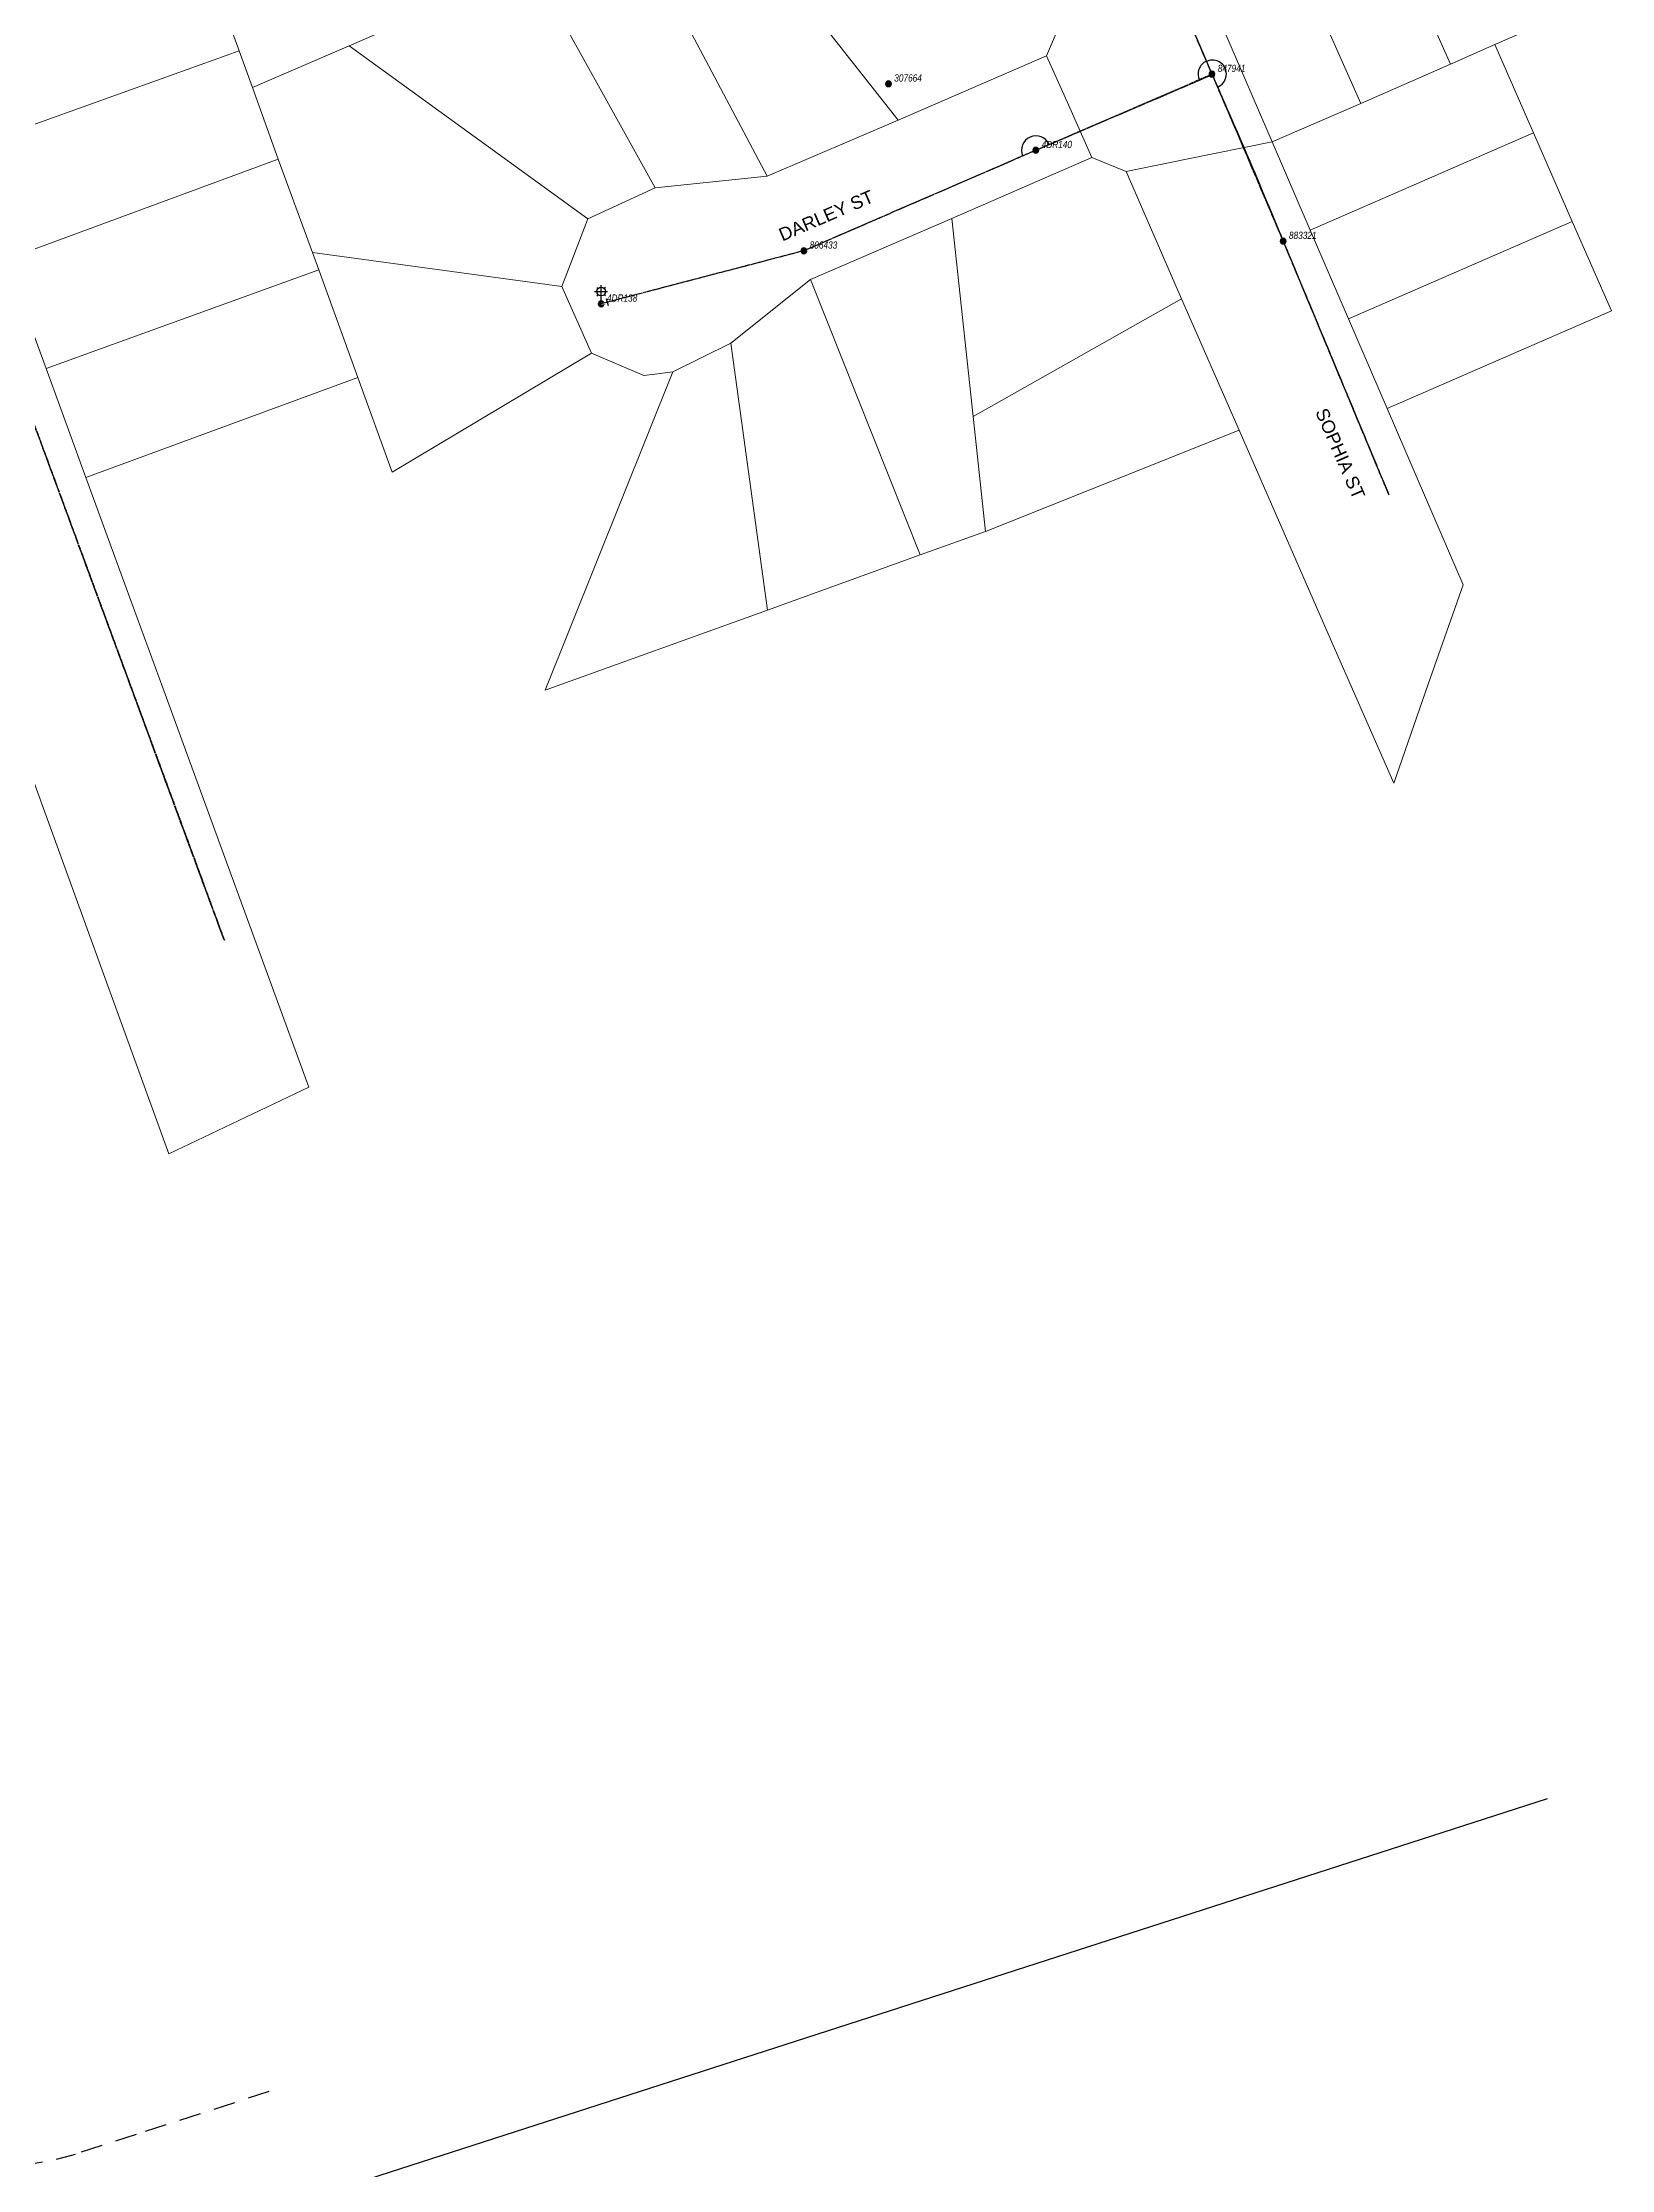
# Model space of a CAD drawing. Header units: metres. Extents: x 303058 to 305172, y 6169922 to 6171978.
# Drawn here: x 304035.9 to 304253.1, y 6170858.2 to 6171152.6 of the extents above; entities that cross this region are included whole.
import ezdxf
from ezdxf.enums import TextEntityAlignment as Align

# ---------------------------------------------------------------- set-up
doc = ezdxf.new("R2010")
doc.units = ezdxf.units.M
doc.linetypes.add('Cable Exist OH', pattern=[1, 1, 0])
doc.linetypes.add('Dash', pattern=[5, 3, -2])
doc.layers.get('0').update_dxf_attribs({"color": 6})
for name, color, linetype in [('_User PropBdy', 8, 'Continuous'), ('_User PropFOK', 9, 'Dash'), ('_User_NumPoleExist', 7, 'Continuous'), ('Equip_SP_SL_EXT', 8, 'Continuous'), ('Mains_HV_EXT', 7, 'Continuous'), ('Mains_LV_EXT', 7, 'Continuous'), ('Mains_SL_EXT', 7, 'Continuous'), ('SupportsOH_SP_TR_HV_LV_SL_EXT', 8, 'Continuous')]:
    doc.layers.add(name, color=color, linetype=linetype)
for name, color, linetype, lineweight in [('Cadastre Developer_SP_NEW', 2, 'Continuous', 5), ('Cadastre Land Parcels_SP_EXT', 8, 'Continuous', 5), ('Cadastre Road Names_SP_HV_LV_SL_EXT', 9, 'Continuous', 5), ('Cadastre Roads_SP_EXT', 7, 'Continuous', 5)]:
    doc.layers.add(name, color=color, linetype=linetype, lineweight=lineweight)
doc.styles.add('iecARIAL', font='arial.ttf', dxfattribs={"height": 2})
doc.styles.add('POLE_LABEL', font='ARIALNI.TTF')
doc.styles.get("Standard").update_dxf_attribs({"font": 'arial.ttf'})

# ---------------------------------------------------------------- blocks, each defined once
blk = doc.blocks.new('*U139')
for p, q in [((-2.25, 4.22), (2.25, 4.22)), ((-1.46, 5.68), (-1.06, 5.28)), ((-1.46, 2.76), (-1.06, 3.16)), ((0, 1.97), (0, 6.47)), ((0, 0), (0, 2.72)), ((1.46, 5.68), (1.06, 5.28)), ((1.46, 2.76), (1.06, 3.16))]:
    blk.add_line(p, q)
blk.add_circle((0, 4.22), 1.5)
at = {"style": 'iecARIAL', "flags": 9}
blk.add_attdef('ASSET_NUM', (1.5, 1.5), '', height=2.5, dxfattribs=at)
for tag, p, height, flags in [('OPERATING_VOLTAGE', (0.98, -1.65), 0.2, 9), ('ORIENTATION', (0.98, -1.85), 0.2, 9), ('OWNED_BY', (0.98, -2.05), 0.2, 9), ('STATE', (0.98, -2.25), 0.2, 9), ('CONSTRUCTED_VOLTAGE', (0.98, -0.65), 0.2, 9), ('CONTROL_TYPE', (0.98, -0.85), 0.2, 9), ('LANTERN_PURPOSE', (0.98, -1.05), 0.2, 9), ('LANTERN_TYPE', (0.98, -1.25), 0.2, 9), ('NO_PHASES', (0.98, -1.45), 0.2, 9), ('USAGE', (0.98, -2.45), 0.2, 9), ('CEXIST', (0.98, -2.65), 0.2, 9), ('CNEW', (0.98, -2.85), 0.2, 9), ('CNUMBER', (0.98, -3.05), 0.2, 9), ('CREMOVE', (0.98, -3.25), 0.2, 9), ('CREPLACE', (0.98, -3.45), 0.2, 9), ('LKINGHEIGHT', (0.98, -3.65), 0.2, 9), ('LBRACKET', (0.98, -3.85), 0.2, 9), ('LBRACKETVOCAB', (0.98, -4.05), 0.2, 9), ('LCATEGORY', (0.98, -4.25), 0.2, 9), ('LCHARGE1', (0.98, -4.45), 0.2, 9), ('LCHARGE1PERCENT', (0.98, -4.65), 0.2, 9), ('LCHARGE2', (0.98, -4.85), 0.2, 9), ('LCHARGE2PERCENT', (0.98, -5.05), 0.2, 9), ('LCHARGE3', (0.98, -5.25), 0.2, 9), ('LCHARGE3PERCENT', (0.98, -5.45), 0.2, 9), ('LEXIST', (0.98, -5.65), 0.2, 9), ('LLAMP', (0.98, -5.85), 0.2, 9), ('LLAMPVOCAB', (0.98, -6.05), 0.2, 9), ('LMAST', (0.98, -6.25), 0.2, 9), ('LMASTVOCAB', (0.98, -6.45), 0.2, 9), ('LNEW', (0.98, -6.65), 0.2, 9), ('LANTNUMBER', (0.98, -6.85), 0.2, 9), ('LOUTREACH', (0.98, -7.25), 0.2, 9), ('LOUTREACHVOCAB', (0.98, -7.45), 0.2, 9), ('LNUMBER', (2.18, -3.25), 2.5, 8), ('STREETNAME', (0.98, -9.25), 0.2, 9), ('SUBURB', (0.98, -9.45), 0.2, 1), ('LRATECODE', (0.98, -7.65), 0.2, 9), ('LREMOVE', (0.98, -7.85), 0.2, 9), ('LREPLACE', (0.98, -8.05), 0.2, 9), ('LTYPE', (0.98, -8.25), 0.2, 9), ('LTYPEVOCAB', (0.98, -8.45), 0.2, 9), ('LEGEND', (0.98, -8.65), 0.2, 9), ('LOCATION', (0.98, -8.85), 0.2, 9), ('NOTES', (0.98, -9.05), 0.2, 9)]:
    blk.add_attdef(tag, p, '', height=height, dxfattribs=dict(flags=flags))
blk = doc.blocks.new('POLE_EXT')
blk.add_hatch(color=256).paths.add_polyline_path([(-1, 0, 1), (1, 0, 1)])
blk.add_lwpolyline([(-1, 0, 1), (1, 0, 1)], format="xyb", close=True)
for tag, height, flags, p in [('pNumber', 2.5, 8, (-17.84, 2.07)), ('OWNED_BY', 0.2, 9, (1.35, -0.4)), ('SPECIAL_USE', 0.2, 9, (1.35, -0.8)), ('STATE', 0.2, 9, (1.35, -1)), ('cLV', 0.2, 9, (1.35, -1.4)), ('hDepth', 0.2, 9, (1.35, -1.6)), ('hDia', 0.2, 9, (1.35, -1.8)), ('cHV', 0.2, 9, (1.35, -2)), ('cLinedev', 0.2, 9, (1.35, -3.4)), ('pExisting', 0.2, 9, (1.35, -3.8)), ('pFooting', 0.2, 9, (1.35, -4.4)), ('pNew', 0.2, 9, (1.35, -4.6)), ('pRelocate', 0.2, 9, (1.35, -5)), ('pRemove', 0.2, 9, (1.35, -5.2)), ('pReplace', 0.2, 9, (1.35, -5.4)), ('pStay', 0.2, 9, (1.35, -5.6)), ('pType', 0.2, 9, (1.35, -5.8)), ('cspan', 0.2, 9, (1.35, -6)), ('STREETNAME', 0.2, 9, (1.35, -6.2)), ('SUBURB', 0.2, 9, (1.35, -6.4)), ('OPERATED_BY', 0.2, 9, (1.36, -7.01)), ('PARENT', 0.2, 9, (1.35, -0.6)), ('USAGE', 0.2, 9, (1.35, -1.2)), ('LBRACKET', 0.2, 9, (1.35, -2.2)), ('LExisting', 0.2, 9, (1.35, -2.4)), ('LANTNUMBER', 0.2, 9, (1.35, -2.6)), ('LOther', 0.2, 9, (1.35, -2.8)), ('LRemove', 0.2, 9, (1.35, -3)), ('LEGEND', 0.2, 9, (1.35, -3.2)), ('LOCATION', 0.2, 9, (1.35, -3.6)), ('PFNUMBER', 0.2, 9, (1.35, -4)), ('NEWPFNUMBER', 0.2, 9, (1.35, -4.2)), ('NOTES', 0.2, 9, (1.35, -6.6)), ('MAINTAINED_BY', 0.2, 9, (1.36, -6.81))]:
    blk.add_attdef(tag, text='', height=height, dxfattribs=dict(flags=flags)).set_placement(p, align=Align.MIDDLE_LEFT)
at = {"style": 'POLE_LABEL', "flags": 9}
for tag, p in [('STRUCTURE_PLANT_NUMBER', (1.35, 0.03)), ('STREET_CODE', (1.35, -0.2))]:
    blk.add_attdef(tag, text='', height=0.2, dxfattribs=at).set_placement(p, align=Align.MIDDLE_LEFT)
at = {"flags": 1}
blk.add_attdef('Z', (1.35, -7.33), '', height=0.2, dxfattribs=at)
at = {"layer": '_User_NumPoleExist', "style": 'POLE_LABEL', "flags": 8}
blk.add_attdef('ASSET_NUM', text='', height=2.5, dxfattribs=at).set_placement((2, 2), align=Align.MIDDLE_LEFT)
blk = doc.blocks.new('End Shackle_EXT')
blk.add_wipeout([(0, 0.25), (1.81, 0.25), (1.82, -0.25), (0, -0.25)])
blk.add_line((1.81, -1), (1.81, 1))
at = {"flags": 1}
blk.add_attdef('Z', (0, 0), '', height=0.2, dxfattribs=at)
at = {"flags": 9}
for tag, p in [('CONNECTOR_TYPE', (0, 0)), ('CONSTRUCTED_VOLTAGE', (0, -0.2)), ('OPERATING_VOLTAGE', (0, -0.6)), ('ORIENTATION', (0, -0.8)), ('OWNED_BY', (0, -1)), ('STATE', (0, -1.2)), ('NO_PHASES', (0, -0.4)), ('USAGE', (0, -1.4)), ('NOTES', (0, -1.6))]:
    blk.add_attdef(tag, text='', height=0.2, dxfattribs=at).set_placement(p, align=Align.MIDDLE_LEFT)
blk = doc.blocks.new('A$C3D0B2D35')
at = {"layer": '_User PropBdy'}
blk.add_lwpolyline([(304244.21, 6170909.5), (304053.62, 6170848.01)], dxfattribs=at)
at = {"layer": '_User PropFOK'}
for p, q in [((304067.27, 6170868.97), (304048.92, 6170863.05)), ((304048.92, 6170863.05), (304040.48, 6170860.33))]:
    blk.add_line(p, q, dxfattribs=at)
blk.add_arc((304030.97, 6170889.83), 31, 245.9121, 287.8802, dxfattribs=at)

msp = doc.modelspace()

# ---------------------------------------------------------------- linework, layer by layer
at = {"layer": 'Cadastre Land Parcels_SP_EXT', "linetype": 'Continuous'}
for points in [[(304092.71, 6171158.28), (304089.02, 6171194.62), (304079.84, 6171198.34), (304061.48, 6171155.96), (304063.17, 6171151.4), (304064.99, 6171146.33), (304078.4, 6171152.1), (304092.71, 6171158.28)], [(304236.96, 6171152.27), (304243.03, 6171154.91), (304229.2, 6171185.78), (304217.09, 6171180.44), (304230.82, 6171149.58), (304236.96, 6171152.27)], [(304230.82, 6171149.58), (304217.09, 6171180.44), (304204.69, 6171174.99), (304218.42, 6171144.12), (304230.82, 6171149.58)], [(304154.39, 6171141.81), (304137.55, 6171163.21), (304129.07, 6171173.98), (304117.71, 6171169.08), (304136.23, 6171134.04), (304154.39, 6171141.81)], [(304218.42, 6171144.12), (304204.69, 6171174.99), (304195.78, 6171171.11), (304194.07, 6171166.87), (304206.13, 6171138.79), (304218.42, 6171144.12)], [(304174.92, 6171150.71), (304176.92, 6171155.45), (304170.2, 6171171.03), (304137.55, 6171163.21), (304154.39, 6171141.81), (304174.92, 6171150.71)], [(304136.23, 6171134.04), (304117.71, 6171169.08), (304110.84, 6171166.15), (304103.72, 6171163.1), (304120.76, 6171132.43), (304136.23, 6171134.04)], [(304063.17, 6171151.4), (304061.48, 6171155.96), (304057.67, 6171166.69), (304019.84, 6171152.84), (304025.32, 6171137.84), (304063.17, 6171151.4)], [(304120.76, 6171132.43), (304103.72, 6171163.1), (304092.71, 6171158.28), (304078.4, 6171152.1), (304111.44, 6171128.15), (304120.76, 6171132.43)], [(304064.99, 6171146.33), (304063.17, 6171151.4), (304025.32, 6171137.84), (304030.91, 6171122.54), (304068.57, 6171136.4), (304064.99, 6171146.33)], [(304111.44, 6171128.15), (304078.4, 6171152.1), (304064.99, 6171146.33), (304068.57, 6171136.4), (304073.32, 6171123.49), (304107.83, 6171118.77), (304111.44, 6171128.15)], [(304242.31, 6171140.05), (304236.96, 6171152.27), (304230.82, 6171149.58), (304218.42, 6171144.12), (304206.13, 6171138.79), (304211.38, 6171126.57), (304242.31, 6171140.05)], [(304247.68, 6171127.8), (304242.31, 6171140.05), (304211.38, 6171126.57), (304216.69, 6171114.32), (304247.68, 6171127.8)], [(304073.32, 6171123.49), (304068.57, 6171136.4), (304030.91, 6171122.54), (304036.43, 6171107.45), (304074.17, 6171121.1), (304073.32, 6171123.49)], [(304164.74, 6171100.8), (304193.6, 6171117.09), (304185.94, 6171134.72), (304181.2, 6171136.63), (304161.78, 6171128.22), (304164.74, 6171100.8)], [(304166.46, 6171084.9), (304164.74, 6171100.8), (304161.78, 6171128.22), (304142.22, 6171119.75), (304157.41, 6171081.63), (304166.46, 6171084.9)], [(304253.1, 6171115.41), (304247.68, 6171127.8), (304216.69, 6171114.32), (304222.06, 6171101.91), (304253.1, 6171115.41)], [(304107.83, 6171118.77), (304073.32, 6171123.49), (304074.17, 6171121.1), (304079.57, 6171106.21), (304084.33, 6171093.1), (304111.91, 6171109.55), (304107.83, 6171118.77)], [(304079.57, 6171106.21), (304074.17, 6171121.1), (304036.43, 6171107.45), (304041.95, 6171092.36), (304079.57, 6171106.21)], [(304157.41, 6171081.63), (304142.22, 6171119.75), (304131.19, 6171110.93), (304136.3, 6171074.01), (304157.41, 6171081.63)], [(304201.56, 6171098.92), (304193.6, 6171117.09), (304164.74, 6171100.8), (304166.46, 6171084.9), (304201.56, 6171098.92)], [(304136.3, 6171074.01), (304131.19, 6171110.93), (304123.17, 6171106.97), (304105.53, 6171062.91), (304136.3, 6171074.01)]]:
    msp.add_lwpolyline(points, close=True, dxfattribs=at)
at = {"layer": 'Cadastre Roads_SP_EXT', "linetype": 'Continuous'}
for points in [[(304181.2, 6171136.63), (304177.95, 6171143.91), (304174.92, 6171150.71), (304154.39, 6171141.81), (304136.23, 6171134.04), (304120.76, 6171132.43), (304111.44, 6171128.15), (304107.83, 6171118.77), (304111.91, 6171109.55), (304119.18, 6171106.49), (304121.05, 6171106.72), (304123.17, 6171106.97), (304131.19, 6171110.93), (304142.22, 6171119.75), (304161.78, 6171128.22), (304181.2, 6171136.63)], [(304211.38, 6171126.57), (304206.13, 6171138.79), (304194.29, 6171136.41), (304185.94, 6171134.72), (304193.6, 6171117.09), (304201.56, 6171098.92), (304214.52, 6171069.25), (304223, 6171050.05), (304227.75, 6171063.73), (304232.58, 6171077.49), (304227.38, 6171089.58), (304222.06, 6171101.91), (304216.69, 6171114.32), (304211.38, 6171126.57)]]:
    msp.add_lwpolyline(points, close=True, dxfattribs=at)
msp.add_lwpolyline([(304019.98, 6171090.78), (304053.42, 6170998.75), (304063.1, 6171003.37), (304063.1, 6171003.37), (304072.79, 6171007.98), (304058.91, 6171045.96), (304053.1, 6171061.86), (304047.54, 6171077.07), (304041.95, 6171092.36), (304036.43, 6171107.45), (304030.91, 6171122.54)], dxfattribs=at)
at = {"layer": 'Mains_HV_EXT', "linetype": 'Cable Exist OH'}
for points in [[(304061.06, 6171028.39), (304035.46, 6171097.89), (304019.94, 6171139.48), (304001.1, 6171188.11), (303984.46, 6171232.18)], [(304182.65, 6171183.15), (304197.82, 6171148.16)], [(304197.82, 6171148.16), (304203.63, 6171134.74), (304222.28, 6171089.96)]]:
    msp.add_lwpolyline(points, dxfattribs=at)
at = {"layer": 'Mains_HV_EXT', "linetype": 'Continuous'}
msp.add_lwpolyline([(304198.58, 6171146.39, 1.03326), (304197.04, 6171149.94)], format="xyb", dxfattribs=at)
at = {"layer": 'Mains_LV_EXT', "linetype": 'Cable Exist OH'}
for points in [[(304182.65, 6171183.15), (304197.87, 6171148.04)], [(304173.43, 6171137.64), (304197.84, 6171148.1)], [(304197.87, 6171148.04), (304207.66, 6171125.07)], [(304173.43, 6171137.64), (304141.32, 6171123.73)], [(304207.66, 6171125.07), (304222.28, 6171089.96)]]:
    msp.add_lwpolyline(points, dxfattribs=at)
at = {"layer": 'Mains_LV_EXT', "linetype": 'Continuous'}
for points in [[(304197.03, 6171149.97, 0.414348), (304196.06, 6171147.33)], [(304175.28, 6171138.43, 0.999999), (304171.6, 6171136.84)]]:
    msp.add_lwpolyline(points, format="xyb", dxfattribs=at)
at = {"layer": 'Mains_SL_EXT', "linetype": 'Cable Exist OH', "ltscale": 0.6, "flags": 128}
for points in [[(304182.65, 6171183.15), (304197.8, 6171148.2)], [(304173.43, 6171137.64), (304197.81, 6171148.18)], [(304197.8, 6171148.2), (304203.63, 6171134.74), (304222.28, 6171089.96)], [(304019.94, 6171139.48), (304035.46, 6171097.89), (304061.11, 6171028.31)]]:
    msp.add_lwpolyline(points, dxfattribs=at)

# ---------------------------------------------------------------- block references
at = {"layer": 'Equip_SP_SL_EXT', "xscale": 0.4, "yscale": 0.4, "zscale": 0.4}
msp.add_blockref('*U139', (304113.26, 6171116.39), dxfattribs=at)
at = {"layer": 'SupportsOH_SP_TR_HV_LV_SL_EXT'}
ref = msp.add_blockref('POLE_EXT', (304197.81, 6171148.18), dxfattribs=dict(at, xscale=0.4, yscale=0.4, zscale=0.4))
ref.add_attrib('ASSET_NUM', '847941', dxfattribs={"layer": '_User_NumPoleExist', "height": 1, "style": 'POLE_LABEL'}).set_placement((304198.61, 6171148.98), align=Align.MIDDLE_LEFT)
ref = msp.add_blockref('POLE_EXT', (304153.03, 6171146.85), dxfattribs=dict(at, xscale=0.4, yscale=0.4, zscale=0.4))
ref.add_attrib('ASSET_NUM', '307664', dxfattribs={"layer": '_User_NumPoleExist', "height": 1, "style": 'POLE_LABEL'}).set_placement((304153.83, 6171147.65), align=Align.MIDDLE_LEFT)
ref = msp.add_blockref('POLE_EXT', (304173.43, 6171137.64), dxfattribs=dict(at, xscale=0.4, yscale=0.4, zscale=0.4))
ref.add_attrib('ASSET_NUM', '4DR140', dxfattribs={"layer": '_User_NumPoleExist', "height": 1, "style": 'POLE_LABEL'}).set_placement((304174.23, 6171138.44), align=Align.MIDDLE_LEFT)
ref = msp.add_blockref('POLE_EXT', (304207.66, 6171125.07), dxfattribs=dict(at, xscale=0.4, yscale=0.4, zscale=0.4))
ref.add_attrib('ASSET_NUM', '883321', dxfattribs={"layer": '_User_NumPoleExist', "height": 1, "style": 'POLE_LABEL'}).set_placement((304208.46, 6171125.87), align=Align.MIDDLE_LEFT)
ref = msp.add_blockref('POLE_EXT', (304141.32, 6171123.73), dxfattribs=dict(at, xscale=0.4, yscale=0.4, zscale=0.4))
ref.add_attrib('ASSET_NUM', '806433', dxfattribs={"layer": '_User_NumPoleExist', "height": 1, "style": 'POLE_LABEL'}).set_placement((304142.12, 6171124.53), align=Align.MIDDLE_LEFT)
ref = msp.add_blockref('POLE_EXT', (304113.26, 6171116.39), dxfattribs=dict(at, xscale=0.4, yscale=0.4, zscale=0.4))
ref.add_attrib('ASSET_NUM', '4DR138', dxfattribs={"layer": '_User_NumPoleExist', "height": 1, "style": 'POLE_LABEL'}).set_placement((304114.06, 6171117.19), align=Align.MIDDLE_LEFT)

# ---------------------------------------------------------------- texts
at = {"layer": 'Cadastre Road Names_SP_HV_LV_SL_EXT'}
for s, rotation, p in [('DARLEY ST', 23.3647, (304138.35, 6171125.01)), ('SOPHIA ST', 293.4916, (304212.07, 6171101.45))]:
    msp.add_text(s, height=1.8, rotation=rotation, dxfattribs=at).set_placement(p)

# ---------------------------------------------------------------- next in the draw order: block references
at = {"layer": 'Mains_LV_EXT', "xscale": 0.5, "yscale": 0.5, "zscale": 0.5, "rotation": 13.53284477085389}
msp.add_blockref('End Shackle_EXT', (304113.26, 6171116.39), dxfattribs=at)

# ---------------------------------------------------------------- next in the draw order: linework, layer by layer
at = {"layer": 'Mains_LV_EXT', "linetype": 'Cable Exist OH'}
msp.add_lwpolyline([(304141.32, 6171123.73), (304113.26, 6171116.39)], dxfattribs=at)
at = {"layer": 'Mains_SL_EXT', "linetype": 'Cable Exist OH', "ltscale": 0.6, "flags": 128}
msp.add_lwpolyline([(304173.43, 6171137.64), (304141.32, 6171123.73), (304113.26, 6171116.39)], dxfattribs=at)

# ---------------------------------------------------------------- next in the draw order: block references
at = {"layer": 'Cadastre Developer_SP_NEW'}
msp.add_blockref('A$C3D0B2D35', (0, 0), dxfattribs=at)

doc.saveas('drawing.dxf')
